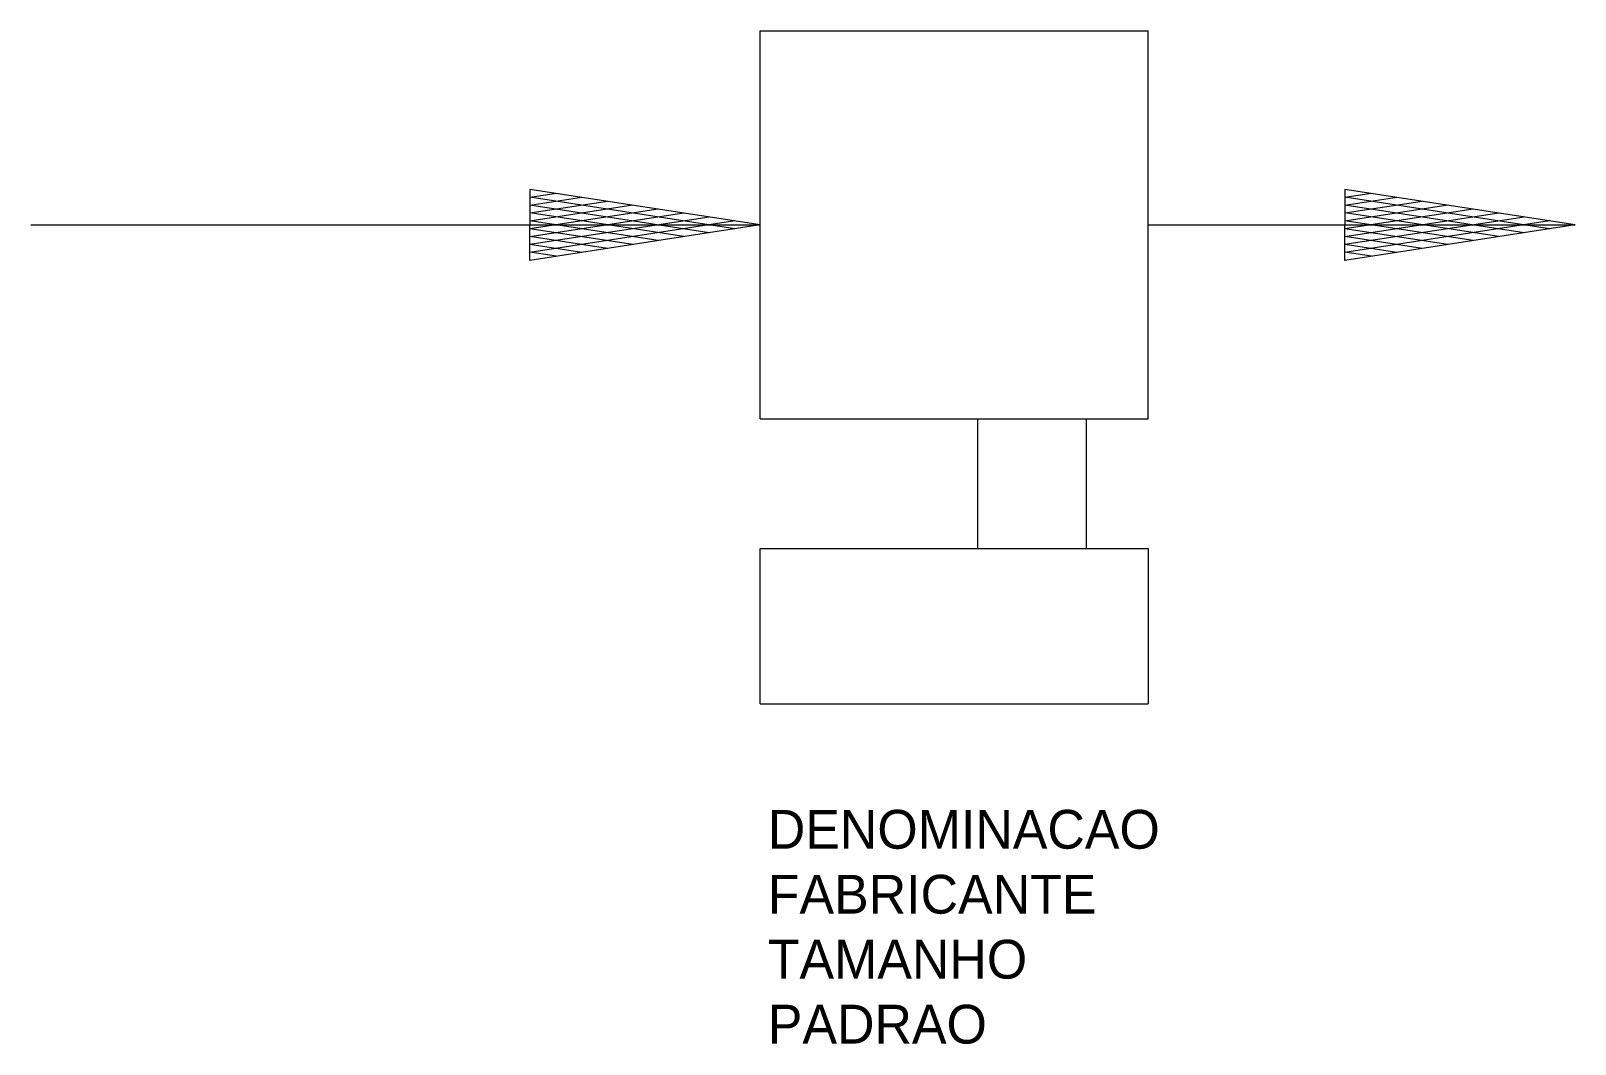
# Model space of a CAD drawing. Extents: x 95 to 294, y 57 to 187.
import ezdxf

# ---------------------------------------------------------------- set-up
doc = ezdxf.new("R2010")
doc.units = 0
doc.layers.add('TUPY', color=3, linetype='CONTINUOUS')

msp = doc.modelspace()

# ---------------------------------------------------------------- linework, layer by layer
at = {"layer": 'TUPY', "color": 0}
for p, q in [((189.02, 137.22), (189.02, 187.22)), ((189.02, 187.22), (239.02, 187.22)), ((239.02, 137.22), (239.02, 187.22)), ((189.02, 162.22), (159.34, 166.79)), ((159.34, 166.79), (159.34, 162.22)), ((162.77, 166.26), (159.34, 165.74)), ((185.74, 161.71), (159.34, 165.78)), ((166.05, 165.76), (159.34, 164.72)), ((169.33, 165.25), (159.34, 163.71)), ((294.04, 162.22), (264.37, 166.79)), ((264.37, 166.79), (264.37, 162.22)), ((267.79, 166.26), (264.37, 165.74)), ((290.76, 161.71), (264.37, 165.78)), ((271.07, 165.76), (264.37, 164.72)), ((274.35, 165.25), (264.37, 163.71)), ((182.46, 161.21), (159.34, 164.77)), ((172.61, 164.75), (159.34, 162.7)), ((175.89, 164.24), (159.34, 161.69)), ((179.18, 160.7), (159.34, 163.76)), ((179.18, 163.73), (159.34, 160.68)), ((182.46, 163.23), (159.34, 159.67)), ((287.48, 161.21), (264.37, 164.77)), ((277.64, 164.75), (264.37, 162.7)), ((280.92, 164.24), (264.37, 161.69)), ((284.2, 160.7), (264.37, 163.76)), ((284.2, 163.73), (264.37, 160.68)), ((287.48, 163.23), (264.37, 159.67)), ((95.03, 162.22), (189.02, 162.22)), ((175.89, 160.19), (159.34, 162.75)), ((185.74, 162.72), (159.34, 158.65)), ((189.02, 162.22), (159.34, 157.64)), ((159.34, 157.64), (159.34, 162.22)), ((172.61, 159.69), (159.34, 161.73)), ((239.02, 162.22), (294.04, 162.22)), ((280.92, 160.19), (264.37, 162.75)), ((290.76, 162.72), (264.37, 158.65)), ((294.04, 162.22), (264.37, 157.64)), ((264.37, 157.64), (264.37, 162.22)), ((277.64, 159.69), (264.37, 161.73)), ((169.33, 159.18), (159.34, 160.72)), ((166.05, 158.68), (159.34, 159.71)), ((274.35, 159.18), (264.37, 160.72)), ((271.07, 158.68), (264.37, 159.71)), ((162.77, 158.17), (159.34, 158.7)), ((267.79, 158.17), (264.37, 158.7)), ((189.02, 137.22), (239.02, 137.22)), ((217.02, 137.22), (217.02, 120.5)), ((231.02, 137.22), (231.02, 120.5)), ((189.02, 120.5), (239.02, 120.5)), ((189.02, 100.5), (189.02, 120.5)), ((239.02, 120.5), (239.02, 100.5)), ((189.02, 100.5), (239.02, 100.5))]:
    msp.add_line(p, q, dxfattribs=at)

# ---------------------------------------------------------------- texts
at = {"layer": 'TUPY', "color": 0, "flags": 1}
for tag, p, s in [('DENOMINACAO', (190, 81.83), 'BOMBA ALTERNATIVA'), ('FABRICANTE', (190, 73.46), ''), ('TAMANHO', (190, 65.09), ''), ('PADRAO', (190, 56.72), '')]:
    msp.add_attdef(tag, p, s, height=5, dxfattribs=at)

doc.saveas('drawing.dxf')
